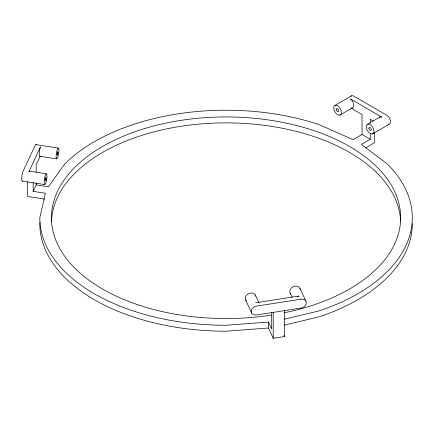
<?xml version="1.0" encoding="UTF-8"?>
<svg xmlns="http://www.w3.org/2000/svg" width="434" height="434" viewBox="0 0 434 434"><rect width="100%" height="100%" fill="white"/><g stroke="black" fill="none" stroke-linecap="round" stroke-linejoin="round"><path stroke-width="0.65" d="M40.096 222.398L39.803 223.684A186.251 107.529 0 0 0 226.049 331.213L268.434 327.99L273.214 338.287L284.454 336.545L284.454 310.63M271.706 312.458L271.706 329.102L268.434 322.05L226.049 325.272A186.251 107.529 0 0 1 39.803 217.743L45.38 193.271L33.174 191.383L36.185 184.895L36.185 182.893M40.205 156.262L36.185 164.92L36.185 172.244M335.162 105.305L351.621 95.8M339.903 115.086A5.463 3.157 60 0 0 338.987 106.905A5.463 3.157 60 0 0 333.703 108.598A5.463 3.157 60 0 0 339.903 115.086L352.251 107.957M367.739 124.124L380.086 116.996M370.262 133.243L370.262 139.238L362.027 134.486L353.092 139.645L319.174 124.618A186.251 107.529 0 0 0 64.753 163.976L48.396 186.783L36.185 184.895M372.486 133.905A5.463 3.157 60 0 0 371.569 125.719A5.463 3.157 60 0 0 366.285 127.412A5.463 3.157 60 0 0 372.486 133.905L388.945 124.401M370.262 139.238L361.321 144.397L387.345 163.976A186.251 107.529 0 0 1 319.174 310.869L284.286 319.212M365.791 147.755L374.374 142.802L374.374 132.837M284.286 325.153L319.174 316.809A186.251 107.529 0 0 0 412.3 223.684M255.762 302.753L298.896 296.064A5.463 4.307 -24.9 0 0 297.561 296.568M35.881 144.609L58.373 148.086A5.463 1.156 -81.2 0 1 58.064 156.414A5.463 1.156 -81.2 0 1 56.116 155.952A5.463 1.156 -81.2 0 1 58.373 148.086M39.798 156.273L56.664 158.882M29.577 171.17L46.443 173.779A5.463 1.156 -81.2 0 1 46.14 182.101A5.463 1.156 -81.2 0 1 44.187 181.645A5.463 1.156 -81.2 0 1 46.443 173.779M22.248 181.092L44.735 184.569M44.74 199.114L27.554 196.456L27.554 181.835M350.987 108.126L362.027 114.505L362.027 134.486M373.191 120.956L370.262 119.263L370.262 123.256M299.921 288.214L305.943 301.201M290.14 293.091L292.12 297.35M283.955 335.466L284.454 336.545M255.414 295.109L258.8 302.411M245.633 299.981L251.66 312.968M273.214 312.371L273.214 338.287M268.434 322.05L268.434 327.99M33.174 182.725L33.174 191.383M351.377 108.044A5.463 3.157 60 0 0 353.705 104.665A5.463 3.157 60 0 0 350.357 98.919L381.931 117.158A5.463 3.157 60 0 0 379.381 117.413M350.911 96.218A5.463 3.157 60 0 1 354.475 96.543L386.048 114.782A5.463 3.157 60 0 1 390.302 120.478A5.463 3.157 60 0 1 388.077 124.487M51.478 221.725A174.609 100.807 0 0 1 225.485 122.876A174.609 100.807 0 0 1 400.598 221.069M40.118 156.159A5.463 1.156 -81.2 0 1 39.25 153.343A5.463 1.156 -81.2 0 1 40.46 146.871L28.899 171.761A5.463 1.156 -81.2 0 1 29.843 171.419M36.147 144.864A5.463 1.156 -81.2 0 0 34.834 146.003L23.279 170.887A5.463 1.156 -81.2 0 0 21.733 177.517A5.463 1.156 -81.2 0 0 22.568 180.978M290.823 293.997A5.463 4.307 -24.9 0 1 293.042 286.831A5.463 4.307 -24.9 0 1 300.268 289.288M246.317 300.892A5.463 4.307 -24.9 0 1 248.536 293.72A5.463 4.307 -24.9 0 1 255.762 296.183M271.245 315.117A174.609 100.807 0 0 1 56.279 194.177A174.609 100.807 0 0 1 342.979 142.878A174.609 100.807 0 0 1 284.161 312.805M300.399 299.314L257.27 305.997A5.463 4.307 -24.9 0 0 251.27 311.319A5.463 4.307 -24.9 0 0 257.205 314.856L300.333 308.167A5.463 4.307 -24.9 0 0 306.333 302.851A5.463 4.307 -24.9 0 0 300.399 299.314M336.296 109.482A1.747 1.009 60 0 0 338.151 111.788A1.747 1.009 60 0 0 338.151 109.319A1.747 1.009 60 0 0 336.296 109.482M368.878 128.301A1.747 1.009 60 0 0 370.728 130.607A1.747 1.009 60 0 0 370.728 128.133A1.747 1.009 60 0 0 368.878 128.301M45.706 180.3A1.747 0.369 -81.2 0 0 45.912 177.479A1.747 0.369 -81.2 0 0 45.152 179.747A1.747 0.369 -81.2 0 0 45.706 180.3M57.635 154.612A1.747 0.369 -81.2 0 0 57.836 151.786A1.747 0.369 -81.2 0 0 57.082 154.059A1.747 0.369 -81.2 0 0 57.635 154.612"/></g></svg>
